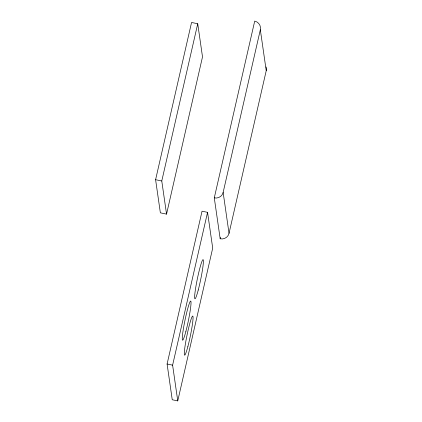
<?xml version="1.0" encoding="UTF-8"?>
<svg xmlns="http://www.w3.org/2000/svg" width="422" height="422" viewBox="0 0 422 422"><rect width="100%" height="100%" fill="white"/><g stroke="black" fill="none" stroke-linecap="round" stroke-linejoin="round"><path stroke-width="0.63" d="M155.597 179.709L191.556 22.466L197.733 23.748L202.507 56.875L166.548 214.118L160.371 212.836L155.597 179.709L161.774 180.991L166.548 214.118M161.774 180.991L197.733 23.748M167.091 364.012L202.038 211.2L207.555 212.345L212.704 248.094L177.757 400.9L172.245 399.755L167.091 364.012L172.609 365.157L177.757 400.9M172.609 365.157L207.555 212.345M214.281 197.871L254.709 21.1A7.559 7.332 -8.2 0 1 260.332 29.783L266.229 70.69L229.03 233.34A7.322 7.1 -8.2 0 1 220.178 238.778L214.281 197.871A7.322 7.1 -8.2 0 0 223.138 192.432L260.332 29.783M220.178 238.778L220.469 237.496M223.138 192.432L229.03 233.34M266.071 66.934A7.559 7.332 -8.2 0 1 266.229 70.69M198.256 289.977A19.976 1.704 -78.3 0 0 203.146 259.688A19.976 1.704 -78.3 0 0 195.655 287.989A19.976 1.704 -78.3 0 0 198.256 289.977M185.891 331.381A19.976 1.704 -78.3 0 0 190.781 301.097A19.976 1.704 -78.3 0 0 183.29 329.392A19.976 1.704 -78.3 0 0 185.891 331.381M187.917 346.372A19.976 1.704 -78.3 0 0 192.807 316.089A19.976 1.704 -78.3 0 0 185.316 344.389A19.976 1.704 -78.3 0 0 187.917 346.372"/></g></svg>
